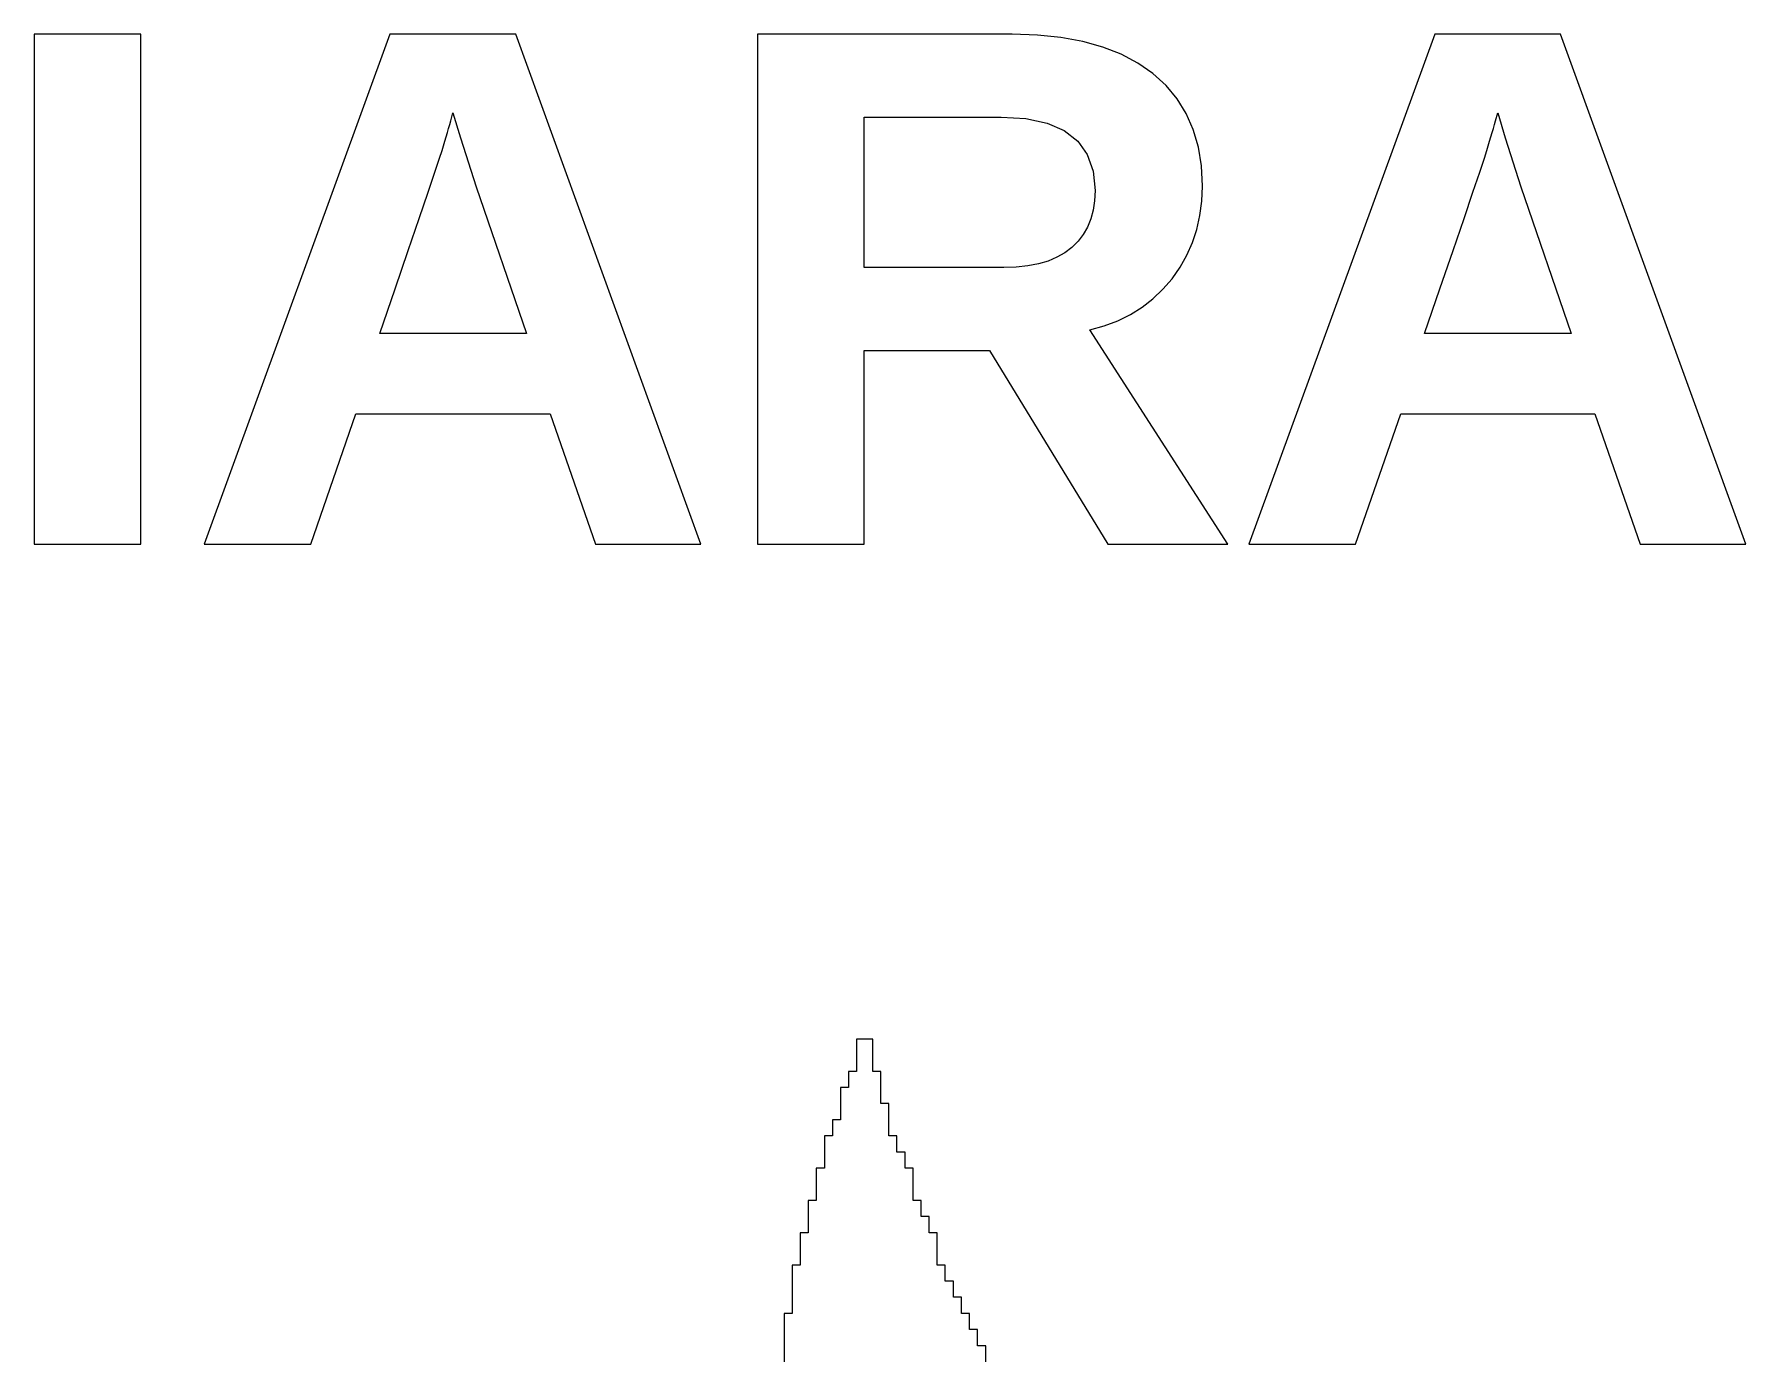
# Model space of a CAD drawing. Header units: metres. Extents: x -84 to 281, y -201 to 77.
# Drawn here: x 206.3 to 228.76, y 60.11 to 77.42 of the extents above; entities that cross this region are included whole.
import ezdxf

# ---------------------------------------------------------------- set-up
doc = ezdxf.new("R2010")
doc.units = ezdxf.units.M

msp = doc.modelspace()

# ---------------------------------------------------------------- linework, layer by layer
for p, q in [((207.697, 77.4224), (206.297, 77.4224)), ((206.297, 77.4224), (206.297, 70.7341)), ((207.697, 70.7341), (207.697, 77.4224)), ((210.966, 77.4224), (208.526, 70.7341)), ((212.618, 77.4224), (210.966, 77.4224)), ((215.048, 70.7341), (212.618, 77.4224)), ((219.133, 77.4224), (215.791, 77.4224)), ((215.791, 77.4224), (215.791, 70.7341)), ((219.463, 77.4119), (219.133, 77.4224)), ((219.772, 77.3804), (219.463, 77.4119)), ((220.058, 77.3278), (219.772, 77.3804)), ((220.322, 77.2542), (220.058, 77.3278)), ((224.679, 77.4224), (222.239, 70.7341)), ((226.331, 77.4224), (224.679, 77.4224)), ((228.761, 70.7341), (226.331, 77.4224)), ((220.563, 77.1596), (220.322, 77.2542)), ((220.782, 77.044), (220.563, 77.1596)), ((220.979, 76.9073), (220.782, 77.044)), ((221.152, 76.7511), (220.979, 76.9073)), ((221.298, 76.5764), (221.152, 76.7511)), ((211.764, 76.2879), (211.792, 76.3924)), ((211.792, 76.3924), (211.892, 76.0648)), ((221.417, 76.3835), (221.298, 76.5764)), ((221.51, 76.1723), (221.417, 76.3835)), ((225.477, 76.2879), (225.505, 76.3924)), ((225.505, 76.3924), (225.605, 76.0648)), ((211.719, 76.1327), (211.735, 76.1864)), ((211.735, 76.1864), (211.75, 76.2381)), ((211.75, 76.2381), (211.764, 76.2879)), ((217.191, 74.3607), (217.191, 76.3354)), ((217.191, 76.3354), (218.986, 76.3354)), ((218.986, 76.3354), (219.313, 76.3157)), ((219.313, 76.3157), (219.59, 76.2567)), ((219.59, 76.2567), (219.817, 76.1584)), ((219.817, 76.1584), (219.993, 76.0207)), ((221.577, 75.9428), (221.51, 76.1723)), ((225.432, 76.1327), (225.448, 76.1864)), ((225.448, 76.1864), (225.463, 76.2381)), ((225.463, 76.2381), (225.477, 76.2879)), ((211.65, 75.8987), (211.668, 75.9601)), ((211.668, 75.9601), (211.686, 76.0195)), ((211.686, 76.0195), (211.703, 76.0771)), ((211.703, 76.0771), (211.719, 76.1327)), ((211.892, 76.0648), (212.096, 75.4192)), ((219.993, 76.0207), (220.119, 75.8437)), ((221.616, 75.6949), (221.577, 75.9428)), ((225.363, 75.8987), (225.381, 75.9601)), ((225.381, 75.9601), (225.399, 76.0195)), ((225.399, 76.0195), (225.416, 76.0771)), ((225.416, 76.0771), (225.432, 76.1327)), ((225.605, 76.0648), (225.809, 75.4192)), ((211.556, 75.6135), (211.617, 75.7962)), ((211.617, 75.7962), (211.65, 75.8987)), ((220.119, 75.8437), (220.195, 75.6274)), ((225.269, 75.6135), (225.33, 75.7962)), ((225.33, 75.7962), (225.363, 75.8987)), ((211.467, 75.3506), (211.556, 75.6135)), ((220.195, 75.6274), (220.22, 75.3718)), ((221.63, 75.4287), (221.616, 75.6949)), ((225.18, 75.3506), (225.269, 75.6135)), ((211.351, 75.0074), (211.467, 75.3506)), ((212.096, 75.4192), (212.756, 73.4968)), ((220.22, 75.3718), (220.214, 75.2392)), ((221.622, 75.2319), (221.63, 75.4287)), ((225.064, 75.0074), (225.18, 75.3506)), ((225.809, 75.4192), (226.469, 73.4968)), ((220.195, 75.1152), (220.164, 75)), ((220.214, 75.2392), (220.195, 75.1152)), ((221.556, 74.8618), (221.597, 75.043)), ((221.597, 75.043), (221.622, 75.2319)), ((211.206, 74.5841), (211.351, 75.0074)), ((220.121, 74.8936), (220.065, 74.7958)), ((220.164, 75), (220.121, 74.8936)), ((221.499, 74.6886), (221.556, 74.8618)), ((224.919, 74.5841), (225.064, 75.0074)), ((211.034, 74.0805), (211.206, 74.5841)), ((219.916, 74.6265), (219.823, 74.556)), ((219.997, 74.7068), (219.916, 74.6265)), ((220.065, 74.7958), (219.997, 74.7068)), ((221.426, 74.5231), (221.499, 74.6886)), ((224.747, 74.0805), (224.919, 74.5841)), ((219.024, 74.3607), (217.191, 74.3607)), ((219.186, 74.3661), (219.024, 74.3607)), ((219.337, 74.3824), (219.186, 74.3661)), ((219.476, 74.4095), (219.337, 74.3824)), ((219.603, 74.4475), (219.476, 74.4095)), ((219.719, 74.4963), (219.603, 74.4475)), ((219.823, 74.556), (219.719, 74.4963)), ((221.231, 74.2159), (221.337, 74.3656)), ((221.337, 74.3656), (221.426, 74.5231)), ((221.111, 74.0772), (221.231, 74.2159)), ((210.833, 73.4968), (211.034, 74.0805)), ((220.838, 73.8426), (220.98, 73.9528)), ((220.98, 73.9528), (221.111, 74.0772)), ((224.546, 73.4968), (224.747, 74.0805)), ((220.518, 73.6649), (220.684, 73.7466)), ((220.684, 73.7466), (220.838, 73.8426)), ((212.756, 73.4968), (210.833, 73.4968)), ((220.153, 73.5442), (220.342, 73.5975)), ((221.962, 70.7341), (220.153, 73.5442)), ((220.342, 73.5975), (220.518, 73.6649)), ((226.469, 73.4968), (224.546, 73.4968)), ((217.191, 73.2737), (218.834, 73.2737)), ((217.191, 70.7341), (217.191, 73.2737)), ((218.834, 73.2737), (220.386, 70.7341)), ((209.927, 70.7341), (210.52, 72.443)), ((210.52, 72.443), (213.069, 72.443)), ((213.069, 72.443), (213.662, 70.7341)), ((223.64, 70.7341), (224.233, 72.443)), ((224.233, 72.443), (226.782, 72.443)), ((226.782, 72.443), (227.375, 70.7341)), ((206.297, 70.7341), (207.697, 70.7341)), ((208.526, 70.7341), (209.927, 70.7341)), ((213.662, 70.7341), (215.048, 70.7341)), ((215.791, 70.7341), (217.191, 70.7341)), ((220.386, 70.7341), (221.962, 70.7341)), ((222.239, 70.7341), (223.64, 70.7341)), ((227.375, 70.7341), (228.761, 70.7341)), ((217.303, 64.24), (217.091, 64.24)), ((217.091, 64.24), (217.091, 63.8167)), ((217.303, 63.8167), (217.303, 64.24)), ((217.091, 63.8167), (216.985, 63.8167)), ((216.985, 63.8167), (216.985, 63.605)), ((217.409, 63.8167), (217.303, 63.8167)), ((217.409, 63.3933), (217.409, 63.8167)), ((216.985, 63.605), (216.88, 63.605)), ((216.88, 63.605), (216.88, 63.1817)), ((217.515, 63.3933), (217.409, 63.3933)), ((217.515, 62.97), (217.515, 63.3933)), ((216.88, 63.1817), (216.774, 63.1817)), ((216.774, 63.1817), (216.774, 62.97)), ((216.774, 62.97), (216.668, 62.97)), ((216.668, 62.97), (216.668, 62.5467)), ((217.62, 62.97), (217.515, 62.97)), ((217.62, 62.7583), (217.62, 62.97)), ((217.726, 62.7583), (217.62, 62.7583)), ((217.726, 62.5467), (217.726, 62.7583)), ((216.668, 62.5467), (216.562, 62.5467)), ((216.562, 62.5467), (216.562, 62.1233)), ((217.832, 62.5467), (217.726, 62.5467)), ((217.832, 62.1233), (217.832, 62.5467)), ((216.562, 62.1233), (216.456, 62.1233)), ((216.456, 62.1233), (216.456, 61.7)), ((217.938, 62.1233), (217.832, 62.1233)), ((217.938, 61.9117), (217.938, 62.1233)), ((218.044, 61.9117), (217.938, 61.9117)), ((218.044, 61.7), (218.044, 61.9117)), ((216.456, 61.7), (216.35, 61.7)), ((216.35, 61.7), (216.35, 61.2767)), ((218.15, 61.7), (218.044, 61.7)), ((218.15, 61.2767), (218.15, 61.7)), ((216.35, 61.2767), (216.245, 61.2767)), ((216.245, 61.2767), (216.245, 60.6417)), ((218.255, 61.2767), (218.15, 61.2767)), ((218.255, 61.065), (218.255, 61.2767)), ((218.361, 61.065), (218.255, 61.065)), ((218.361, 60.8533), (218.361, 61.065)), ((218.467, 60.8533), (218.361, 60.8533)), ((218.467, 60.6417), (218.467, 60.8533)), ((216.245, 60.6417), (216.139, 60.6417)), ((216.139, 60.6417), (216.139, 59.795)), ((218.573, 60.6417), (218.467, 60.6417)), ((218.573, 60.43), (218.573, 60.6417)), ((218.679, 60.43), (218.573, 60.43)), ((218.679, 60.2183), (218.679, 60.43)), ((218.785, 60.2183), (218.679, 60.2183)), ((218.785, 60.0067), (218.785, 60.2183))]:
    msp.add_line(p, q)

doc.saveas('drawing.dxf')
